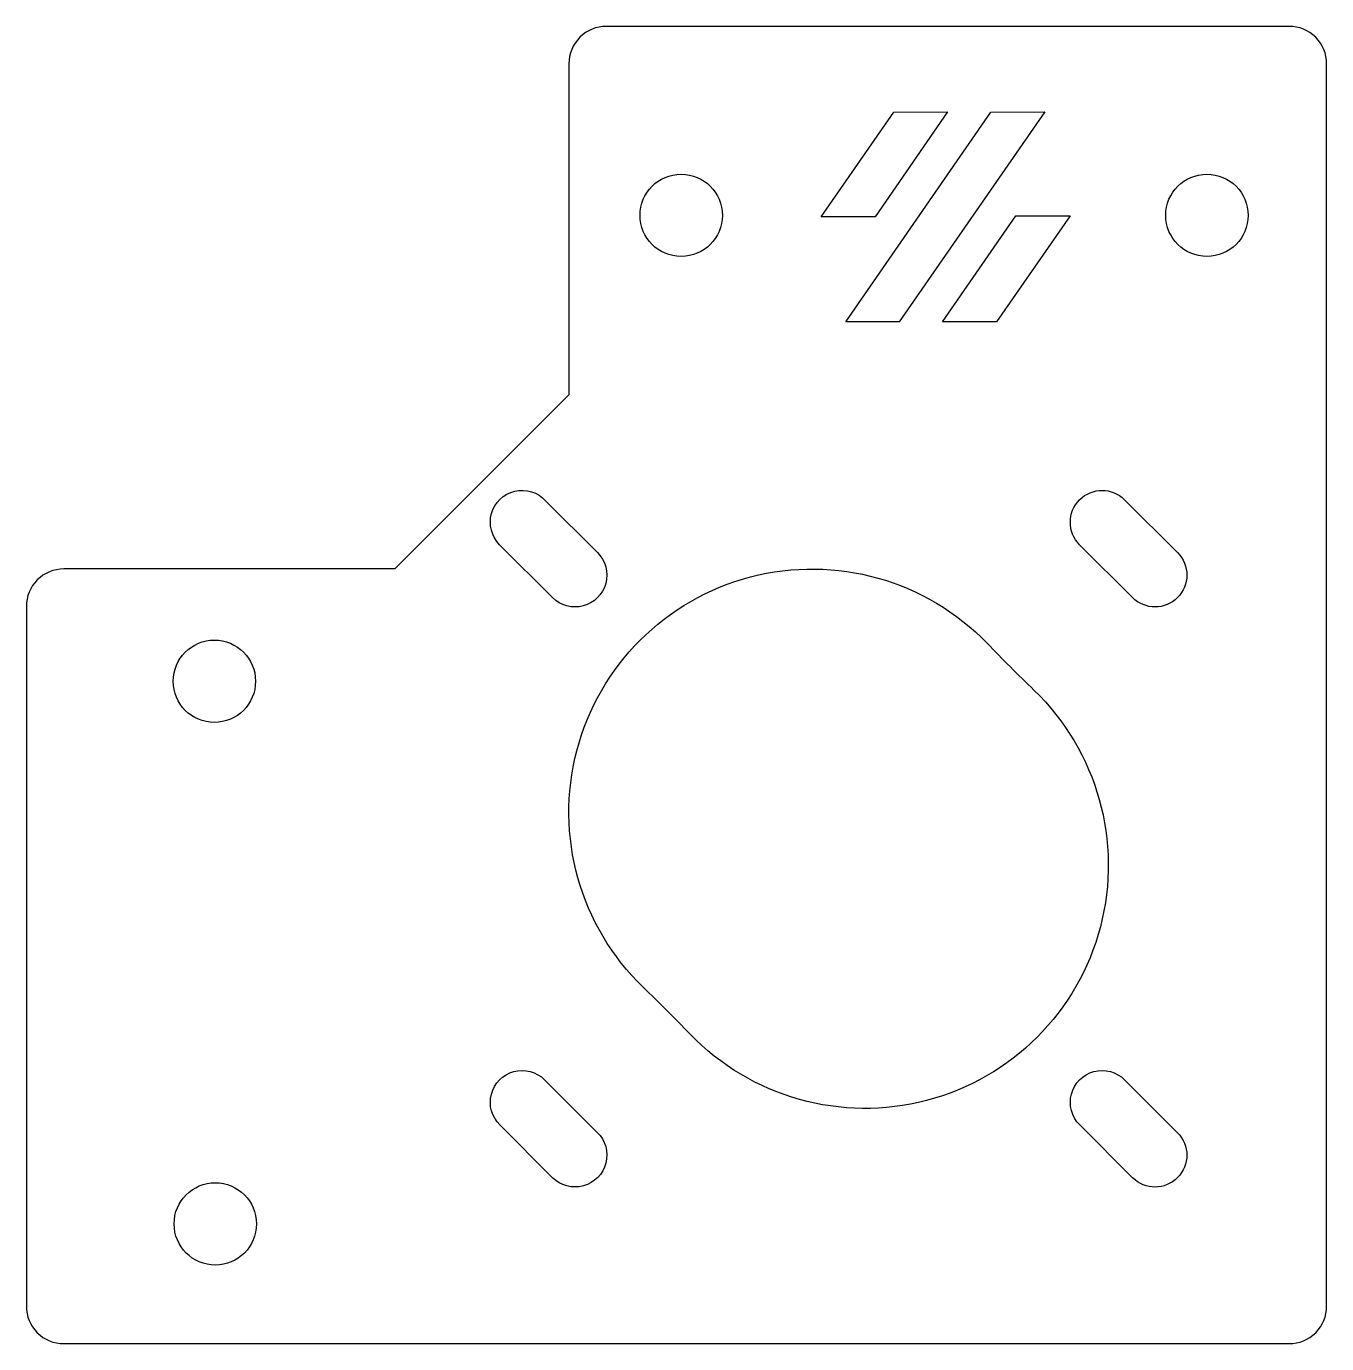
# Model space of a CAD drawing. Header units: millimetres. Extents: x -80.9 to -11.4, y -60.3 to 10.1.
import ezdxf

# ---------------------------------------------------------------- set-up
doc = ezdxf.new("R2010")
doc.units = ezdxf.units.MM
doc.layers.get('0').update_dxf_attribs({"linetype": 'CONTINUOUS'})

msp = doc.modelspace()

# ---------------------------------------------------------------- linework, layer by layer
for points in [[(-49.9, 10.1, 0.414214), (-51.9, 8.1), (-51.9, -9.6), (-61.2, -18.9), (-78.9, -18.9, 0.414214), (-80.9, -20.9), (-80.9, -58.3, 0.414214), (-78.9, -60.3), (-13.4, -60.3, 0.414214), (-11.4, -58.3), (-11.4, 8.1, 0.414214), (-13.4, 10.1)], [(-53.149, -15.249), (-50.37, -18.026, -1.000185), (-52.773, -20.431), (-55.602, -17.602, -1.020905)], [(-22.198, -15.198), (-19.369, -18.026, -1), (-21.773, -20.431), (-24.602, -17.602, -1)], [(-29.546, -22.872, 0.00885), (-27.043, -25.375, -1.017859), (-45.425, -43.757, 0.00885), (-47.928, -41.254, -1.017859)], [(-53.198, -46.198), (-50.389, -49.007, -1.008021), (-52.773, -51.43), (-55.592, -48.612, -1.004264)], [(-22.198, -46.198), (-19.369, -49.026, -0.997944), (-21.769, -51.435), (-24.597, -48.607, -1.00206)]]:
    msp.add_lwpolyline(points, format="xyb", close=True)
for points in [[(-35.525, -0.076), (-38.418, -0.076), (-34.538, 5.518), (-31.663, 5.524)], [(-34.25, -5.688), (-37.101, -5.688), (-29.341, 5.521), (-26.457, 5.524)], [(-29.041, -5.688), (-31.925, -5.688), (-28.015, -0.035), (-25.105, -0.035)]]:
    msp.add_lwpolyline(points, close=True)
for centre in [(-45.9, 0), (-17.8, 0), (-70.85, -24.9), (-70.8, -53.9)]:
    msp.add_circle(centre, 2.2)

doc.saveas('drawing.dxf')
